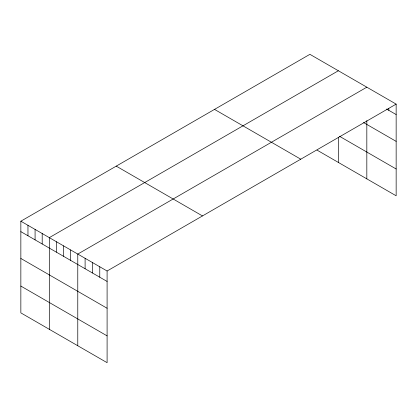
<?xml version="1.0" encoding="UTF-8"?>
<svg xmlns="http://www.w3.org/2000/svg" width="417" height="417" viewBox="0 0 417 417"><rect width="100%" height="100%" fill="white"/><g stroke="black" fill="none" stroke-linecap="round" stroke-linejoin="round"><path stroke-width="0.63" d="M396.15 104.12L107.096 271.003L107.096 362.675L20.85 312.88L20.85 221.203L309.904 54.325L396.15 104.12L396.15 195.797L317.019 150.11M338.364 70.754L49.31 237.638L49.31 329.315M366.824 87.189L77.776 254.068L77.776 345.745M386.564 109.025L396.15 114.56M363.541 122.541L396.15 141.368M339.459 136.255L396.15 168.989M214.515 109.395L300.761 159.19M116.239 166.133L202.485 215.928M20.85 221.203L107.096 271.003M20.85 231.649L107.096 281.444M20.85 258.457L107.096 308.252M20.85 286.072L107.096 335.867M388.821 108.483L388.821 110.328M366.824 120.607L366.824 178.862M338.364 137.537L338.364 162.432M99.767 266.771L99.767 277.211M92.438 262.533L92.438 272.979M85.104 258.3L85.104 268.746M70.661 249.96L70.661 260.401M63.546 245.853L63.546 256.293M56.425 241.745L56.425 252.186M42.195 233.53L42.195 243.971M35.08 229.423L35.08 239.864M27.965 225.316L27.965 235.756"/></g></svg>
